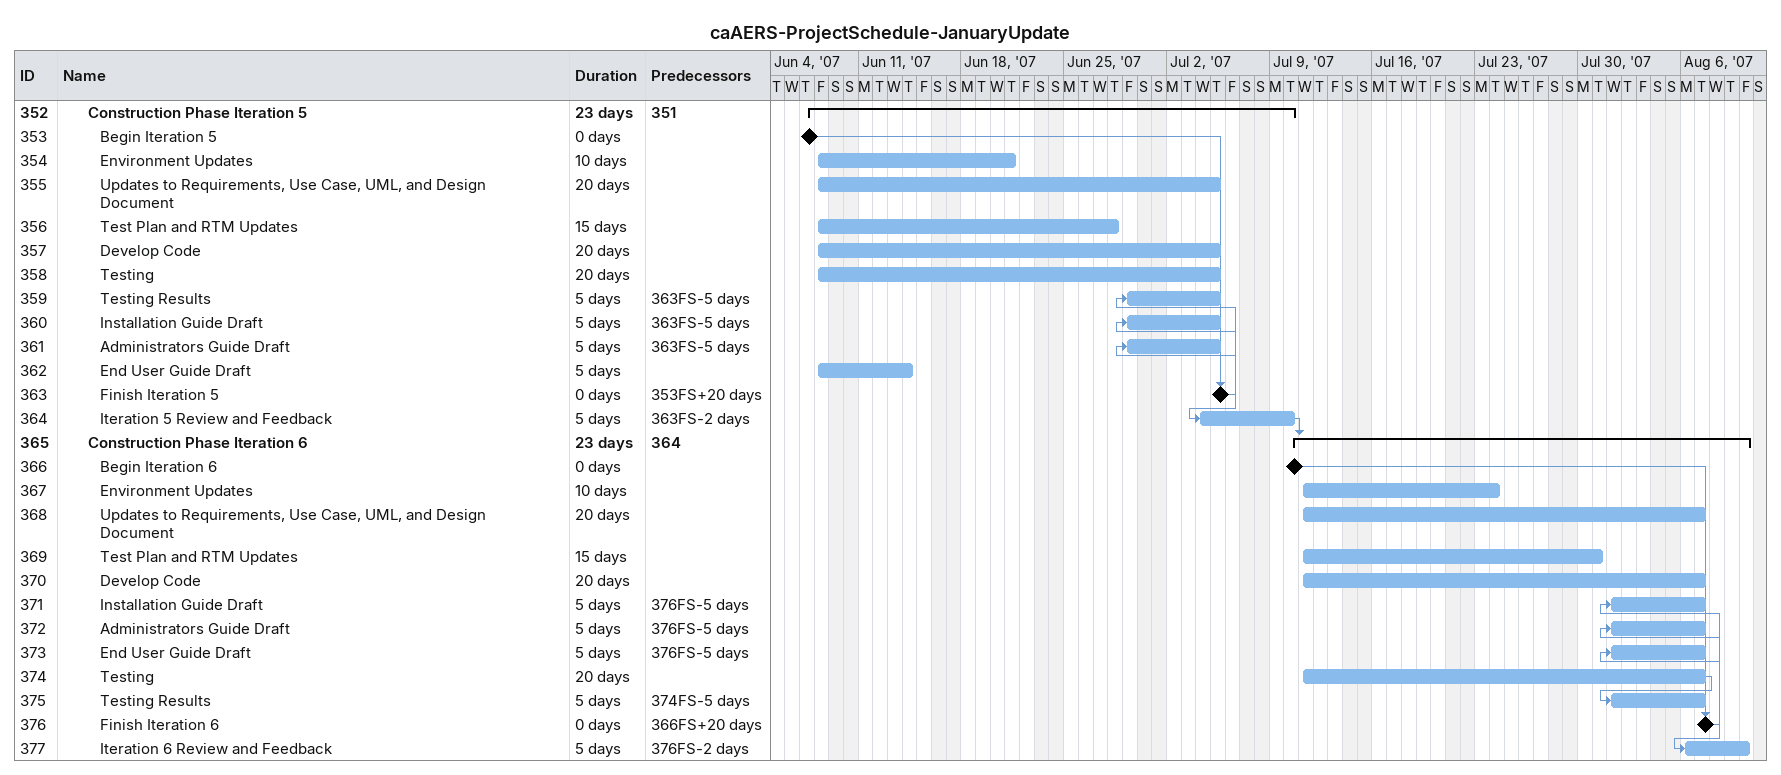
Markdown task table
caAERS-ProjectSchedule-JanuaryUpdate

| ID | Level | Task | Duration | Start | Finish | Predecessors |
|---|---|---|---|---|---|---|
| 352 | 3 | **Construction Phase Iteration 5** | 23d | 2007-06-07 | 2007-07-10 | 351 |
| 353 | 4 | Begin Iteration 5 | 0d | 2007-06-07 | 2007-06-07 |  |
| 354 | 4 | Environment Updates | 10d | 2007-06-08 | 2007-06-21 |  |
| 355 | 4 | Updates to Requirements, Use Case, UML, and Design Document | 20d | 2007-06-08 | 2007-07-05 |  |
| 356 | 4 | Test Plan and RTM Updates | 15d | 2007-06-08 | 2007-06-28 |  |
| 357 | 4 | Develop Code | 20d | 2007-06-08 | 2007-07-05 |  |
| 358 | 4 | Testing | 20d | 2007-06-08 | 2007-07-05 |  |
| 359 | 4 | Testing Results | 5d | 2007-06-29 | 2007-07-05 | 363FS-5d |
| 360 | 4 | Installation Guide Draft | 5d | 2007-06-29 | 2007-07-05 | 363FS-5d |
| 361 | 4 | Administrators Guide Draft | 5d | 2007-06-29 | 2007-07-05 | 363FS-5d |
| 362 | 4 | End User Guide Draft | 5d | 2007-06-08 | 2007-06-14 |  |
| 363 | 4 | Finish Iteration 5 | 0d | 2007-07-05 | 2007-07-05 | 353FS+20d |
| 364 | 4 | Iteration 5 Review and Feedback | 5d | 2007-07-04 | 2007-07-10 | 363FS-2d |
| 365 | 3 | **Construction Phase Iteration 6** | 23d | 2007-07-10 | 2007-08-10 | 364 |
| 366 | 4 | Begin Iteration 6 | 0d | 2007-07-10 | 2007-07-10 |  |
| 367 | 4 | Environment Updates | 10d | 2007-07-11 | 2007-07-24 |  |
| 368 | 4 | Updates to Requirements, Use Case, UML, and Design Document | 20d | 2007-07-11 | 2007-08-07 |  |
| 369 | 4 | Test Plan and RTM Updates | 15d | 2007-07-11 | 2007-07-31 |  |
| 370 | 4 | Develop Code | 20d | 2007-07-11 | 2007-08-07 |  |
| 371 | 4 | Installation Guide Draft | 5d | 2007-08-01 | 2007-08-07 | 376FS-5d |
| 372 | 4 | Administrators Guide Draft | 5d | 2007-08-01 | 2007-08-07 | 376FS-5d |
| 373 | 4 | End User Guide Draft | 5d | 2007-08-01 | 2007-08-07 | 376FS-5d |
| 374 | 4 | Testing | 20d | 2007-07-11 | 2007-08-07 |  |
| 375 | 4 | Testing Results | 5d | 2007-08-01 | 2007-08-07 | 374FS-5d |
| 376 | 4 | Finish Iteration 6 | 0d | 2007-08-07 | 2007-08-07 | 366FS+20d |
| 377 | 4 | Iteration 6 Review and Feedback | 5d | 2007-08-06 | 2007-08-10 | 376FS-2d |
